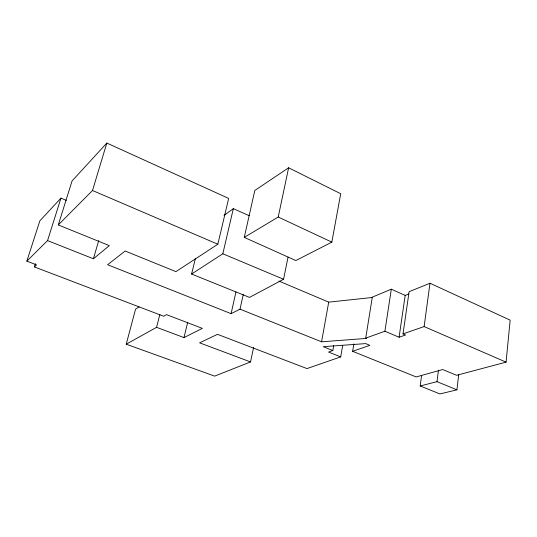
<?xml version="1.0" encoding="UTF-8"?>
<svg xmlns="http://www.w3.org/2000/svg" width="537" height="537" viewBox="0 0 537 537"><rect width="100%" height="100%" fill="white"/><g stroke="black" fill="none" stroke-linecap="round" stroke-linejoin="round"><path stroke-width="0.81" d="M353.849 343.895L352.621 351.305L416.175 376.94L442.696 369.543L456.604 375.303L506.076 362.133L510.15 320.146L429.983 283.247L409.107 291.685L403.019 333.893L405.589 334.987L399.078 337.236L384.901 331.235L365.717 338.142L372.302 297.142L391.312 289.195L405.18 295.417L408.758 293.974M421.626 375.289L420.196 385.982L439.917 393.936L456.92 389.842L458.679 374.846M420.196 385.982L436.997 381.659L438.454 370.154M403.019 333.893L424.123 326.57L429.983 283.247M399.078 337.236L405.18 295.417M384.901 331.235L391.312 289.195M253.585 347.446L250.544 361.938L199.61 342.834L217.485 334.316L306.976 368.59L340.72 356.883L342.68 345.345M340.72 356.883L328.55 352.071L332.846 350.527L333.699 345.633M250.544 361.938L214.652 376.128L126.229 344.197L156.576 327.328L183.996 337.592L202.348 328.369L166.483 314.628L163.671 316.259L34.388 266.916L36.523 264.855L26.85 261.15L47.545 240.603L93.404 258.774L109.34 245.631L58.291 224.929L72.072 180.935L106.829 143.064L228.661 198.428L217.841 244.228L175.914 271.635L125.175 251.021L107.615 264.728L231.105 313.655L240.026 309.164L321.576 341.814L328.711 302.136L372.134 297.511M331.832 242.133L340.713 193.743L288.617 167.786L254.813 190.474L244.275 237.388L295.84 260.559L331.832 242.133L278.226 217.029L244.275 237.388M195.34 258.72L191.588 274.045L249.49 297.397L283.563 279.26L288.047 257.109M278.226 217.029L288.617 167.786M240.026 309.164L243.248 294.477M231.105 313.655L235.944 291.953M191.588 274.045L222.821 253.779L233.333 208.651L249.275 215.733M183.996 337.592L187.688 322.314M156.576 327.328L159.885 314.346M126.229 344.197L135.579 309.117L139.123 306.902M93.404 258.774L98.721 240.569M58.291 224.929L92.505 190.501L106.829 143.064M47.545 240.603L60.97 198.126L66.36 200.382M34.388 266.916L35.408 263.714M26.85 261.15L39.845 220.848L60.97 198.126M224.023 215.391L233.333 208.651M352.621 351.305L369.825 345.351L365.744 343.606L323.187 346.68L332.846 350.527M321.576 341.814L366.388 338.417L365.717 338.142M436.997 381.659L456.92 389.842M222.821 253.779L283.563 279.26M278.878 281.039L328.711 302.136M92.505 190.501L217.841 244.228M424.123 326.57L506.076 362.133"/></g></svg>
